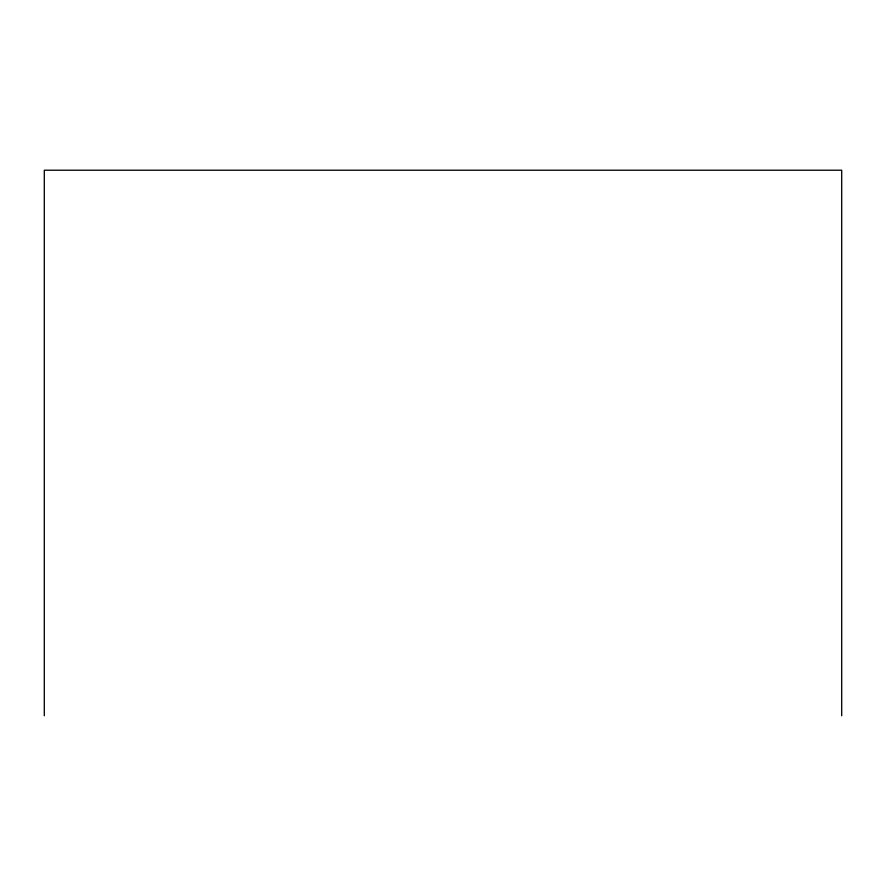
<?xml version="1.0" encoding="UTF-8"?>
<svg xmlns="http://www.w3.org/2000/svg" width="886" height="886" viewBox="0 0 886 886"><rect width="100%" height="100%" fill="white"/><g stroke="black" fill="none" stroke-linecap="round" stroke-linejoin="round"><path stroke-width="1.33" d="M841.7 715.777L841.7 170.223L44.3 170.223L44.3 715.777"/></g></svg>
